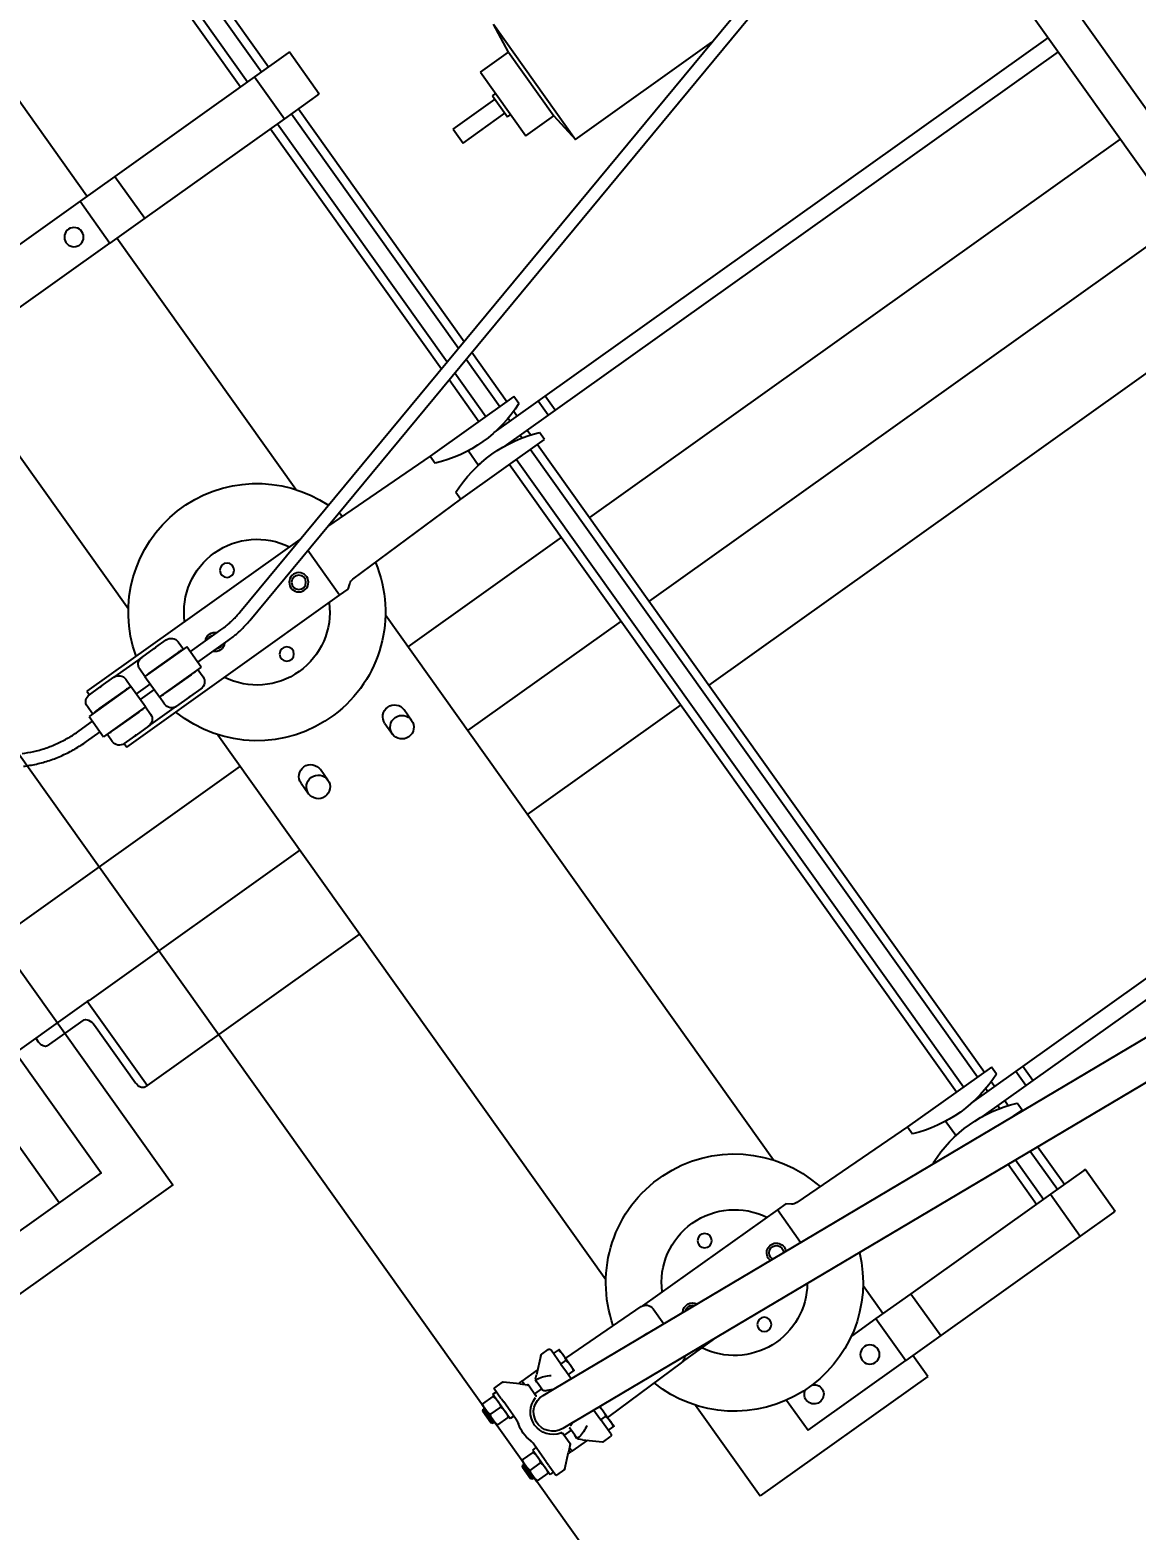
# Model space of a CAD drawing. Header units: feet. Extents: x 2321988 to 2329858, y 6722724 to 6730499.
# Drawn here: x 2326034.216 to 2326036.904, y 6726818.17 to 6726821.815 of the extents above; entities that cross this region are included whole.
import ezdxf

# ---------------------------------------------------------------- set-up
doc = ezdxf.new("R2010")
doc.units = ezdxf.units.FT
doc.header["$MEASUREMENT"] = 0
doc.header["$PDSIZE"] = 5
doc.layers.add('BESS Dimensions', color=3, linetype='Continuous')
doc.layers.add('C-BESS-EQUIPMENT', color=255, linetype='Continuous')
doc.styles.add('TG_DIMS', font='arial.ttf')
doc.dimstyles.new('TG-PROPOSED-ANNO', dxfattribs={"dimtxt": 0.1, "dimasz": 0.1, "dimexe": 0.05, "dimexo": 0.05, "dimgap": 0.02, "dimtad": 0, "dimtih": 1, "dimtoh": 1, "dimdsep": 46, "dimtxsty": 'TG_DIMS', "dimcen": 0, "dimclrd": 256, "dimclre": 256, "dimclrt": 256, "dimaunit": 1, "dimadec": 6, "dimazin": 2, "dimtfac": 1, "dimtofl": 0, "dimtmove": 1, "dimatfit": 3, "dimfxl": 1, "dimtolj": 1, "dimtzin": 0, "dimarcsym": 0})

# ---------------------------------------------------------------- blocks, each defined once
blk = doc.blocks.new('Midpoint Site Plan$0$GA 34.5kV 10MVAR Cap Bank top')
at = {"color": 0}
for p, q in [((-60.94, 41.323), (-66.94, 41.323)), ((-66.94, 38.073), (-66.94, 41.323)), ((-60.94, 41.323), (-60.94, 40.573)), ((-64.69, 39.497), (-64.69, 40.573)), ((-64.69, 40.573), (-61.19, 40.573)), ((-59.94, 40.573), (-61.19, 40.573)), ((-61.19, 39.073), (-61.19, 40.573)), ((-59.94, 39.073), (-59.94, 40.573)), ((-54.94, 40.573), (-59.94, 40.573)), ((-53.742, 40.573), (-54.94, 40.573)), ((-54.94, 39.073), (-54.94, 40.573)), ((-53.742, 40.573), (-53.69, 40.573)), ((-53.69, 39.073), (-53.69, 40.573)), ((-70.11, 36.415), (-36.688, 39.209)), ((-61.19, 39.073), (-62.069, 39.073)), ((-59.94, 39.073), (-61.19, 39.073)), ((-60.94, 39.073), (-60.94, 38.073)), ((-54.94, 39.073), (-59.94, 39.073)), ((-55.44, 37.641), (-55.44, 39.073)), ((-55.19, 37.662), (-55.19, 39.073)), ((-53.742, 39.073), (-54.94, 39.073)), ((-54.69, 37.704), (-54.69, 39.073)), ((-54.44, 37.725), (-54.44, 39.073)), ((-53.69, 39.073), (-53.742, 39.073)), ((-70.016, 35.294), (-36.594, 38.088)), ((-72.003, 37.198), (-72.003, 37.01)), ((-71.97, 37.198), (-71.598, 37.198)), ((-71.565, 36.389), (-71.565, 37.257)), ((-71.44, 37.257), (-71.565, 37.257)), ((-71.44, 37.028), (-71.44, 37.37)), ((-71.14, 37.385), (-71.424, 37.385)), ((-71.14, 37.385), (-71.14, 37.385)), ((-71.119, 37.377), (-70.751, 37.045)), ((-70.206, 36.982), (-69.77, 37.369)), ((-69.77, 37.369), (-69.77, 37.369)), ((-69.729, 37.385), (-69.502, 37.385)), ((-69.729, 37.385), (-69.729, 37.385)), ((-69.44, 37.323), (-69.44, 36.823)), ((-69.44, 37.198), (-69.266, 37.198)), ((-69.232, 37.01), (-69.232, 37.198)), ((-72.096, 37.026), (-72.05, 37.073)), ((-72.096, 36.62), (-72.096, 37.026)), ((-72.05, 37.073), (-72.05, 36.573)), ((-72.003, 37.073), (-72.05, 37.073)), ((-72.003, 37.01), (-72.003, 36.635)), ((-71.97, 36.823), (-71.598, 36.823)), ((-71.44, 37.028), (-71.44, 37.002)), ((-71.44, 36.891), (-71.44, 37.002)), ((-71.44, 36.891), (-71.44, 36.691)), ((-70.876, 37.158), (-70.871, 37.154)), ((-70.846, 36.894), (-70.846, 36.894)), ((-70.784, 37.075), (-70.654, 37.08)), ((-70.575, 36.887), (-70.751, 37.045)), ((-70.654, 37.08), (-70.654, 36.958)), ((-70.096, 37.08), (-70.654, 37.08)), ((-70.654, 36.94), (-70.654, 36.94)), ((-70.654, 36.869), (-70.654, 36.869)), ((-70.565, 36.862), (-70.565, 36.864)), ((-70.565, 36.862), (-70.565, 36.862)), ((-70.565, 36.861), (-70.565, 36.862)), ((-70.565, 36.517), (-70.565, 36.861)), ((-70.315, 36.857), (-70.315, 36.805)), ((-70.315, 36.805), (-70.315, 36.741)), ((-70.315, 36.741), (-70.315, 36.581)), ((-70.206, 36.982), (-70.294, 36.904)), ((-70.034, 37.08), (-70.034, 37.08)), ((-69.44, 36.823), (-69.266, 36.823)), ((-69.44, 36.552), (-69.44, 36.823)), ((-69.232, 36.635), (-69.232, 37.01)), ((-69.19, 36.88), (-69.232, 36.881)), ((-66.56, 36.828), (-69.19, 36.88)), ((-66.515, 36.823), (-65.23, 36.823)), ((-72.096, 36.62), (-72.05, 36.573)), ((-72.003, 36.573), (-72.05, 36.573)), ((-72.003, 36.635), (-72.003, 36.448)), ((-71.97, 36.448), (-71.598, 36.448)), ((-71.565, 36.389), (-71.44, 36.389)), ((-71.44, 36.691), (-71.44, 36.26)), ((-70.315, 36.565), (-70.565, 36.565)), ((-70.11, 36.415), (-70.487, 36.383)), ((-70.315, 36.581), (-70.315, 36.517)), ((-69.44, 36.471), (-69.44, 36.552)), ((-69.232, 36.488), (-69.232, 36.635)), ((-57.19, 36.342), (-57.19, 36.366)), ((-54.488, 36.592), (-54.19, 36.592)), ((-54.44, 36.592), (-54.44, 36.596)), ((-54.19, 36.592), (-54.19, 36.342)), ((-61.69, 35.99), (-61.69, 34.823)), ((-56.19, 36.081), (-56.19, 36.073)), ((-56.116, 36.073), (-56.19, 36.073)), ((-56.19, 35.573), (-56.19, 36.073)), ((-53.69, 36.073), (-55.264, 36.073)), ((-55.19, 36.073), (-55.19, 36.081)), ((-54.69, 36.073), (-54.69, 36.177)), ((-54.44, 36.073), (-54.44, 36.25)), ((-53.69, 36.073), (-53.69, 35.573)), ((-53.44, 36.073), (-53.69, 36.073)), ((-33.19, 36.073), (-53.44, 36.073)), ((-53.44, 36.073), (-53.44, 35.573)), ((-66.315, 35.068), (-66.315, 35.603)), ((-56.19, 35.573), (-56.19, 35.564)), ((-56.19, 35.573), (-56.116, 35.573)), ((-55.264, 35.573), (-53.69, 35.573)), ((-55.19, 35.564), (-55.19, 35.573)), ((-54.69, 35.468), (-54.69, 35.573)), ((-54.44, 35.395), (-54.44, 35.573)), ((-53.69, 35.573), (-53.44, 35.573)), ((-53.44, 35.573), (-33.19, 35.573)), ((-72.096, 35.026), (-72.05, 35.073)), ((-72.096, 34.62), (-72.096, 35.026)), ((-72.05, 35.073), (-72.05, 34.573)), ((-72.003, 35.073), (-72.05, 35.073)), ((-72.003, 35.198), (-72.003, 35.01)), ((-72.003, 35.01), (-72.003, 34.635)), ((-71.97, 35.198), (-71.598, 35.198)), ((-71.565, 34.389), (-71.565, 35.257)), ((-71.44, 35.257), (-71.565, 35.257)), ((-71.44, 35.385), (-71.44, 34.955)), ((-70.565, 34.802), (-70.565, 35.129)), ((-70.315, 35.08), (-70.565, 35.08)), ((-70.393, 35.262), (-70.016, 35.294)), ((-70.315, 35.129), (-70.315, 35.064)), ((-70.315, 35.064), (-70.315, 34.904)), ((-69.44, 35.094), (-69.44, 35.342)), ((-69.44, 35.198), (-69.266, 35.198)), ((-69.44, 34.823), (-69.44, 35.094)), ((-69.232, 35.01), (-69.232, 35.198)), ((-69.232, 34.635), (-69.232, 35.01)), ((-57.19, 35.054), (-61.105, 34.979)), ((-57.19, 35.054), (-57.19, 35.304)), ((-54.19, 35.054), (-57.19, 35.054)), ((-55.44, 12.592), (-55.44, 35.054)), ((-55.19, 12.592), (-55.19, 35.054)), ((-54.69, 12.592), (-54.69, 35.054)), ((-54.44, 12.592), (-54.44, 35.054)), ((-54.19, 35.304), (-54.19, 35.054)), ((-72.096, 34.62), (-72.05, 34.573)), ((-72.003, 34.573), (-72.05, 34.573)), ((-72.003, 34.635), (-72.003, 34.448)), ((-71.97, 34.823), (-71.598, 34.823)), ((-71.44, 34.955), (-71.44, 34.754)), ((-71.44, 34.643), (-71.44, 34.754)), ((-71.44, 34.643), (-71.44, 34.617)), ((-71.44, 34.276), (-71.44, 34.617)), ((-70.751, 34.6), (-71.119, 34.268)), ((-70.784, 34.57), (-70.654, 34.565)), ((-70.751, 34.6), (-70.575, 34.758)), ((-70.654, 34.776), (-70.654, 34.776)), ((-70.654, 34.759), (-70.654, 34.759)), ((-70.654, 34.706), (-70.654, 34.706)), ((-70.654, 34.687), (-70.654, 34.565)), ((-70.096, 34.565), (-70.654, 34.565)), ((-70.565, 34.801), (-70.565, 34.802)), ((-70.565, 34.798), (-70.565, 34.801)), ((-70.565, 34.782), (-70.565, 34.798)), ((-70.315, 34.904), (-70.315, 34.84)), ((-70.315, 34.84), (-70.315, 34.788)), ((-70.294, 34.742), (-70.206, 34.663)), ((-69.77, 34.276), (-70.206, 34.663)), ((-70.034, 34.565), (-70.034, 34.565)), ((-69.44, 34.823), (-69.266, 34.823)), ((-69.44, 34.823), (-69.44, 34.323)), ((-69.232, 34.764), (-69.19, 34.765)), ((-69.232, 34.448), (-69.232, 34.635)), ((-69.19, 34.765), (-66.56, 34.818)), ((-61.69, 34.823), (-66.515, 34.823)), ((-61.386, 34.823), (-61.69, 34.823)), ((-61.255, 34.925), (-61.386, 34.823)), ((-71.97, 34.448), (-71.598, 34.448)), ((-71.565, 34.389), (-71.44, 34.389)), ((-71.14, 34.26), (-71.424, 34.26)), ((-71.14, 34.26), (-71.14, 34.26)), ((-71.14, 34.26), (-71.14, 34.26)), ((-70.872, 34.491), (-70.876, 34.487)), ((-69.729, 34.26), (-69.502, 34.26)), ((-69.44, 34.448), (-69.266, 34.448)), ((-66.94, 14.073), (-66.94, 33.573)), ((-60.94, 33.573), (-60.94, 14.073)), ((-35.431, -29.332), (-35.431, 29.322)), ((-34.306, -29.332), (-34.306, 29.322)), ((-74.632, 21.2), (-74.556, 21.2)), ((-66.94, 21.2), (-74.556, 21.2)), ((-74.556, 21.2), (-74.556, 18.2)), ((-55.44, 21.2), (-60.94, 21.2)), ((-35.431, 21.2), (-54.44, 21.2)), ((-74.786, 18.885), (-74.786, 20.95)), ((-76.247, 18.575), (-74.977, 18.575)), ((-74.593, 18.2), (-95.19, 18.2)), ((-76.401, 18.2), (-76.401, 18.325)), ((-74.556, 18.2), (-74.593, 18.2)), ((-74.494, 18.2), (-74.556, 18.2)), ((-66.94, 18.2), (-74.494, 18.2)), ((-55.44, 18.2), (-60.94, 18.2)), ((-35.431, 18.2), (-54.44, 18.2)), ((-65.784, 16.635), (-65.784, 17.01)), ((-65.096, 17.01), (-65.096, 16.635)), ((-62.784, 16.635), (-62.784, 17.01)), ((-62.096, 17.01), (-62.096, 16.635)), ((-66.94, 15.2), (-81.669, 15.2)), ((-55.44, 15.2), (-60.94, 15.2)), ((-35.431, 15.2), (-54.44, 15.2)), ((-69.315, 12.698), (-69.315, 12.823)), ((-69.315, 12.823), (-61.69, 12.823)), ((-68.944, 12.698), (-69.315, 12.698)), ((-68.944, 12.698), (-68.888, 12.698)), ((-68.44, 12.698), (-68.888, 12.698)), ((-68.44, 12.698), (-67.44, 12.698)), ((-66.992, 12.698), (-67.44, 12.698)), ((-66.992, 12.698), (-66.936, 12.698)), ((-66.565, 12.698), (-66.936, 12.698)), ((-61.69, 12.823), (-61.386, 12.823)), ((-61.69, 12.823), (-61.69, 11.219)), ((-61.386, 12.823), (-61.255, 12.72)), ((-69.565, 12.448), (-69.565, 12.185)), ((-68.19, 12.185), (-68.19, 12.448)), ((-67.69, 12.448), (-67.69, 12.185)), ((-66.315, 12.185), (-66.315, 12.448)), ((-61.105, 12.667), (-57.19, 12.592)), ((-57.19, 12.342), (-57.19, 12.592)), ((-57.19, 12.592), (-54.19, 12.592)), ((-54.44, 12.073), (-54.44, 12.25)), ((-54.19, 12.592), (-54.19, 12.342)), ((-70.172, 12.01), (-69.69, 12.01)), ((-69.69, 11.46), (-69.69, 12.185)), ((-68.19, 12.185), (-69.69, 12.185)), ((-68.44, 12.198), (-69.315, 12.198)), ((-68.19, 12.185), (-68.19, 11.46)), ((-67.69, 11.919), (-68.19, 11.919)), ((-67.69, 11.46), (-67.69, 12.185)), ((-66.19, 12.185), (-67.69, 12.185)), ((-66.565, 12.198), (-67.44, 12.198)), ((-66.19, 12.185), (-66.19, 11.46)), ((-66.19, 12.01), (-65.097, 12.01)), ((-64.249, 11.9), (-35.431, 4.234)), ((-56.19, 12.081), (-56.19, 12.073)), ((-56.116, 12.073), (-56.19, 12.073)), ((-56.19, 11.573), (-56.19, 12.073)), ((-53.69, 12.073), (-55.264, 12.073)), ((-55.19, 12.073), (-55.19, 12.081)), ((-54.69, 12.073), (-54.69, 12.177)), ((-53.69, 12.073), (-53.69, 11.573)), ((-53.44, 12.073), (-53.69, 12.073)), ((-35.431, 12.073), (-53.44, 12.073)), ((-53.44, 12.073), (-53.44, 11.573)), ((-70.172, 11.635), (-69.69, 11.635)), ((-68.19, 11.46), (-69.69, 11.46)), ((-69.565, 11.46), (-69.565, 11.198)), ((-68.44, 11.448), (-69.315, 11.448)), ((-68.19, 11.727), (-67.69, 11.727)), ((-68.19, 11.198), (-68.19, 11.46)), ((-66.19, 11.46), (-67.69, 11.46)), ((-67.69, 11.46), (-67.69, 11.198)), ((-66.565, 11.448), (-67.44, 11.448)), ((-66.315, 11.198), (-66.315, 11.46)), ((-66.19, 11.635), (-65.097, 11.635)), ((-64.346, 11.537), (-35.431, 3.846)), ((-56.19, 11.573), (-56.19, 11.564)), ((-56.19, 11.573), (-56.116, 11.573)), ((-55.264, 11.573), (-53.69, 11.573)), ((-55.19, 11.564), (-55.19, 11.573)), ((-54.69, 11.468), (-54.69, 11.573)), ((-54.44, 11.395), (-54.44, 11.573)), ((-53.69, 11.573), (-53.44, 11.573)), ((-53.44, 11.573), (-35.431, 11.573)), ((-69.315, 10.823), (-69.315, 10.948)), ((-69.315, 10.948), (-68.944, 10.948)), ((-68.888, 10.948), (-68.944, 10.948)), ((-68.888, 10.948), (-68.44, 10.948)), ((-67.44, 10.948), (-68.44, 10.948)), ((-67.44, 10.948), (-66.992, 10.948)), ((-66.936, 10.948), (-66.992, 10.948)), ((-66.936, 10.948), (-66.565, 10.948)), ((-57.19, 11.054), (-60.809, 10.984)), ((-57.19, 11.054), (-57.19, 11.304)), ((-54.19, 11.054), (-57.19, 11.054)), ((-55.44, 9.556), (-55.44, 11.054)), ((-55.19, 9.49), (-55.19, 11.054)), ((-54.69, 9.357), (-54.69, 11.054)), ((-54.44, 9.29), (-54.44, 11.054)), ((-54.19, 11.304), (-54.19, 11.054)), ((-61.69, 10.823), (-69.315, 10.823)), ((-61.69, 10.831), (-61.69, 10.823)), ((-61.66, 10.823), (-61.69, 10.823)), ((-66.94, -9.927), (-66.94, 9.573)), ((-60.94, 9.573), (-60.94, 0.573)), ((-55.44, 0.573), (-55.44, 9.168)), ((-55.19, 0.573), (-55.19, 9.102)), ((-54.69, 0.573), (-54.69, 8.969)), ((-54.44, 0.573), (-54.44, 8.902)), ((-48.491, 5.063), (-48.375, 5.99)), ((-48.375, 1.86), (-48.375, 5.99)), ((-48.375, 5.99), (-43.491, 5.99)), ((-49.491, 2.788), (-49.491, 5.063)), ((-49.491, 5.063), (-48.491, 5.063)), ((-48.491, 2.788), (-48.491, 5.063)), ((-51.109, 3.675), (-51.109, 4.175)), ((-51.109, 4.175), (-49.609, 4.175)), ((-49.609, 3.551), (-49.609, 4.3)), ((-49.609, 4.3), (-49.491, 4.3)), ((-51.109, 3.675), (-49.609, 3.675)), ((-49.609, 3.551), (-49.491, 3.551)), ((-49.491, 2.788), (-48.491, 2.788)), ((-48.491, 2.788), (-48.375, 1.86)), ((-64.69, 0.573), (-61.19, 0.573)), ((-59.94, 0.573), (-61.19, 0.573)), ((-61.19, -0.927), (-61.19, 0.573)), ((-59.94, -0.927), (-59.94, 0.573)), ((-54.94, 0.573), (-59.94, 0.573)), ((-53.742, 0.573), (-54.94, 0.573)), ((-54.94, -0.927), (-54.94, 0.573)), ((-53.742, 0.573), (-53.69, 0.573)), ((-53.69, -0.927), (-53.69, 0.573)), ((-61.19, -0.927), (-64.69, -0.927)), ((-59.94, -0.927), (-61.19, -0.927)), ((-60.94, -0.927), (-60.94, -9.927)), ((-54.94, -0.927), (-59.94, -0.927)), ((-55.44, -11.408), (-55.44, -0.927)), ((-55.19, -11.408), (-55.19, -0.927)), ((-53.742, -0.927), (-54.94, -0.927)), ((-54.69, -11.408), (-54.69, -0.927)), ((-54.44, -11.408), (-54.44, -0.927)), ((-53.69, -0.927), (-53.742, -0.927))]:
    blk.add_line(p, q, dxfattribs=at)
for centre, radius in [((-61.94, 39.823), 0.281), ((-63.94, 37.323), 0.209), ((-63.94, 34.323), 0.209), ((-63.94, 13.323), 0.209), ((-62.44, 11.823), 0.281), ((-62.44, 11.823), 0.209), ((-63.94, 10.323), 0.209), ((-61.94, -0.177), 0.281)]:
    blk.add_circle(centre, radius, dxfattribs=at)
for centre, radius, start, end in [((-63.94, 39.823), 0.281, 296.2332, 243.7668), ((-63.94, 35.823), 3.75, 21.9005, 164.1429), ((-63.94, 35.823), 2.125, 36.0798, 151.9275), ((-71.424, 37.37), 0.0156, 90, 180), ((-69.502, 37.323), 0.0625, 0, 90), ((-70.252, 36.857), 0.0625, 131.6335, 180), ((-70.252, 36.805), 0.0625, 79.1931, 180), ((-70.44, 35.823), 1.062, 57.3631, 79.1931), ((-66.565, 36.578), 0.25, 36.919, 88.8542), ((-70.44, 35.823), 0.656, 105.1217, 254.8783), ((-70.44, 35.823), 0.563, 94.7788, 274.7788), ((-70.627, 36.517), 0.0625, 285.1217, 0), ((-70.252, 36.517), 0.0625, 180, 254.8783), ((-70.44, 35.823), 0.656, 63.7761, 74.8783), ((-55.69, 40.05), 4, 247.9757, 292.0243), ((-70.44, 35.823), 1.063, 163.7398, 196.2602), ((-62.44, 35.823), 0.281, 163.0621, 26.4955), ((-62.44, 35.823), 0.209, 154.8661, 34.6916), ((-66.94, 35.823), 0.281, 259.1999, 290.3578), ((-66.94, 35.823), 0.281, 259.3837, 290.1739), ((-65.44, 35.823), 0.281, 216.0713, 333.4864), ((-65.44, 35.823), 0.209, 229.207, 320.3506), ((-55.69, 31.596), 4, 67.9757, 112.0243), ((-70.627, 35.129), 0.0625, 0, 74.8783), ((-70.252, 35.129), 0.0625, 105.1217, 180), ((-70.44, 35.823), 0.656, 285.1217, 305.7815), ((-63.94, 35.823), 3.75, 195.8571, 347.2399), ((-66.565, 35.068), 0.25, 271.1458, 0), ((-70.252, 34.84), 0.0625, 180, 280.8069), ((-70.252, 34.788), 0.0625, 180, 228.3665), ((-70.44, 35.823), 1.063, 280.8069, 302.6369), ((-63.94, 35.823), 2.125, 208.0725, 331.9275), ((-61.101, 34.729), 0.25, 91.0951, 128.1446), ((-71.424, 34.276), 0.0156, 180, 270), ((-69.502, 34.323), 0.0625, 270, 0), ((-65.44, 17.01), 0.344, 0, 180), ((-62.44, 17.01), 0.344, 0, 180), ((-65.44, 17.01), 0.344, 180, 0), ((-65.44, 16.635), 0.344, 180, 0), ((-62.44, 17.01), 0.344, 180, 0), ((-62.44, 16.635), 0.344, 180, 0), ((-63.94, 11.823), 3.75, 12.7601, 164.534), ((-63.94, 11.823), 2.125, 28.0725, 151.9275), ((-69.315, 12.448), 0.25, 90, 180), ((-68.44, 12.448), 0.25, 0, 90), ((-67.44, 12.448), 0.25, 90, 180), ((-66.565, 12.448), 0.25, 0, 90), ((-61.101, 12.917), 0.25, 231.8554, 268.9049), ((-55.69, 16.05), 4, 247.9757, 292.0243), ((-65.44, 11.823), 0.281, 41.8559, 138.1441), ((-65.44, 11.823), 0.209, 64.0637, 115.9363), ((-65.44, 11.823), 0.281, 221.8559, 318.1441), ((-65.44, 11.823), 0.209, 244.0637, 295.9363), ((-55.69, 7.596), 4, 67.9757, 112.0243), ((-69.315, 11.198), 0.25, 180, 270), ((-68.44, 11.198), 0.25, 270, 0), ((-67.44, 11.198), 0.25, 180, 270), ((-66.565, 11.198), 0.25, 270, 0), ((-63.94, 11.823), 3.75, 345.0244, 347.2399), ((-63.94, 11.823), 3.75, 195.466, 339.2848), ((-63.94, 11.823), 2.125, 208.0725, 331.9275)]:
    blk.add_arc(centre, radius, start, end, dxfattribs=at)
for centre, major_axis in [((-74.632, 20.95), (0, 0.25)), ((-74.977, 18.885), (0, -0.31)), ((-76.247, 18.325), (0, 0.25))]:
    blk.add_ellipse(centre, major_axis=major_axis, ratio=0.615217, start_param=0, end_param=1.570796, dxfattribs=at)
for points, weights in [([(-71.97, 37.198), (-72.003, 37.097), (-72.003, 37.01)], [1, 1.0379548493, 1]), ([(-72.003, 37.198), (-72.003, 37.198), (-71.97, 37.198)], [1, 1.0379548493, 1]), ([(-71.565, 37.01), (-71.565, 37.097), (-71.598, 37.198)], [1, 1.0379548493, 1]), ([(-71.598, 37.198), (-71.565, 37.198), (-71.565, 37.198)], [1, 1.0379548493, 1]), ([(-69.266, 37.198), (-69.232, 37.198), (-69.232, 37.198)], [1, 1.0379548493, 1]), ([(-69.232, 37.01), (-69.232, 37.097), (-69.266, 37.198)], [1, 1.0379548493, 1]), ([(-72.003, 37.01), (-72.003, 36.923), (-71.97, 36.823)], [1, 1.0379548493, 1]), ([(-71.97, 36.823), (-72.003, 36.722), (-72.003, 36.635)], [1, 1.0379548493, 1]), ([(-71.598, 36.823), (-71.565, 36.923), (-71.565, 37.01)], [1, 1.0379548493, 1]), ([(-71.565, 36.635), (-71.565, 36.722), (-71.598, 36.823)], [1, 1.0379548493, 1]), ([(-69.266, 36.823), (-69.232, 36.923), (-69.232, 37.01)], [1, 1.0379548493, 1]), ([(-69.232, 36.635), (-69.232, 36.722), (-69.266, 36.823)], [1, 1.0379548493, 1]), ([(-72.003, 36.635), (-72.003, 36.548), (-71.97, 36.448)], [1, 1.0379548493, 1]), ([(-71.97, 36.448), (-72.003, 36.448), (-72.003, 36.448)], [1, 1.0379548493, 1]), ([(-71.598, 36.448), (-71.565, 36.548), (-71.565, 36.635)], [1, 1.0379548493, 1]), ([(-71.565, 36.448), (-71.565, 36.448), (-71.598, 36.448)], [1, 1.0379548493, 1]), ([(-69.254, 36.486), (-69.232, 36.564), (-69.232, 36.635)], [1.01172961607, 1.03070537167, 1]), ([(-71.97, 35.198), (-72.003, 35.097), (-72.003, 35.01)], [1, 1.0379548493, 1]), ([(-72.003, 35.198), (-72.003, 35.198), (-71.97, 35.198)], [1, 1.0379548493, 1]), ([(-72.003, 35.01), (-72.003, 34.923), (-71.97, 34.823)], [1, 1.0379548493, 1]), ([(-71.565, 35.01), (-71.565, 35.097), (-71.598, 35.198)], [1, 1.0379548493, 1]), ([(-71.598, 35.198), (-71.565, 35.198), (-71.565, 35.198)], [1, 1.0379548493, 1]), ([(-71.598, 34.823), (-71.565, 34.923), (-71.565, 35.01)], [1, 1.0379548493, 1]), ([(-69.266, 35.198), (-69.232, 35.198), (-69.232, 35.198)], [1, 1.0379548493, 1]), ([(-69.232, 35.01), (-69.232, 35.097), (-69.266, 35.198)], [1, 1.0379548493, 1]), ([(-69.266, 34.823), (-69.232, 34.923), (-69.232, 35.01)], [1, 1.0379548493, 1]), ([(-71.97, 34.823), (-72.003, 34.722), (-72.003, 34.635)], [1, 1.0379548493, 1]), ([(-72.003, 34.635), (-72.003, 34.548), (-71.97, 34.448)], [1, 1.0379548493, 1]), ([(-71.565, 34.635), (-71.565, 34.722), (-71.598, 34.823)], [1, 1.0379548493, 1]), ([(-71.598, 34.448), (-71.565, 34.548), (-71.565, 34.635)], [1, 1.0379548493, 1]), ([(-69.232, 34.635), (-69.232, 34.722), (-69.266, 34.823)], [1, 1.0379548493, 1]), ([(-69.266, 34.448), (-69.232, 34.548), (-69.232, 34.635)], [1, 1.0379548493, 1]), ([(-71.97, 34.448), (-72.003, 34.448), (-72.003, 34.448)], [1, 1.0379548493, 1]), ([(-71.565, 34.448), (-71.565, 34.448), (-71.598, 34.448)], [1, 1.0379548493, 1]), ([(-69.232, 34.448), (-69.232, 34.448), (-69.266, 34.448)], [1, 1.0379548493, 1])]:
    blk.add_rational_spline(points, weights, degree=2, dxfattribs=at)
for points, knots in [([(-71.14, 37.385), (-71.136, 37.385), (-71.133, 37.385), (-71.126, 37.383), (-71.123, 37.381), (-71.12, 37.379), (-71.12, 37.378), (-71.119, 37.378), (-71.119, 37.378), (-71.119, 37.378), (-71.119, 37.378), (-71.119, 37.377), (-71.119, 37.377), (-71.119, 37.377), (-71.119, 37.377), (-71.119, 37.377), (-71.119, 37.377), (-71.119, 37.377), (-71.119, 37.377), (-71.119, 37.377)], [0, 0, 0, 0, 0.02565816, 0.02565816, 0.0510396, 0.0510396, 0.05449307, 0.05449307, 0.05622275, 0.05622275, 0.05708798, 0.05708798, 0.05752071, 0.05752071, 0.05773729, 0.05773729, 0.05784602, 0.05784602, 0.05795664, 0.05795664, 0.05795664, 0.05795664]), ([(-69.77, 37.369), (-69.77, 37.369), (-69.77, 37.37), (-69.77, 37.37), (-69.77, 37.37), (-69.77, 37.37), (-69.77, 37.37), (-69.769, 37.371), (-69.769, 37.371), (-69.767, 37.373), (-69.765, 37.374), (-69.759, 37.378), (-69.753, 37.381), (-69.742, 37.384), (-69.735, 37.385), (-69.729, 37.385)], [0, 0, 0, 0, 0.0004047, 0.0004047, 0.0009472, 0.0009472, 0.0025742, 0.0025742, 0.0074553, 0.0074553, 0.0221123, 0.0221123, 0.0664647, 0.0664647, 0.1148731, 0.1148731, 0.1148731, 0.1148731]), ([(-69.77, 37.369), (-69.77, 37.369), (-69.77, 37.37), (-69.77, 37.37), (-69.77, 37.37), (-69.77, 37.37), (-69.77, 37.37), (-69.769, 37.37), (-69.769, 37.37), (-69.768, 37.372), (-69.767, 37.372), (-69.763, 37.375), (-69.759, 37.377), (-69.75, 37.382), (-69.743, 37.384), (-69.734, 37.385), (-69.731, 37.385), (-69.729, 37.385)], [0, 0, 0, 0, 0.00041, 0.00041, 0.000773, 0.000773, 0.0018619, 0.0018619, 0.0051283, 0.0051283, 0.0149314, 0.0149314, 0.0444521, 0.0444521, 0.096203, 0.096203, 0.1149876, 0.1149876, 0.1149876, 0.1149876]), ([(-70.565, 36.867), (-70.566, 36.873), (-70.568, 36.881), (-70.575, 36.887), (-70.575, 36.887), (-70.575, 36.887)], [0, 0, 0, 0, 0.1461976, 0.1461976, 0.1467871, 0.1467871, 0.1467871, 0.1467871]), ([(-70.581, 36.475), (-70.585, 36.47), (-70.59, 36.466), (-70.597, 36.462), (-70.599, 36.461), (-70.602, 36.459), (-70.603, 36.459), (-70.605, 36.458), (-70.606, 36.458), (-70.607, 36.458)], [0, 0, 0, 0, 0.05061256, 0.05061256, 0.06848197, 0.06848197, 0.07752895, 0.07752895, 0.08633885, 0.08633885, 0.08633885, 0.08633885]), ([(-71.452, 36.152), (-71.452, 36.151), (-71.452, 36.15), (-71.453, 36.147), (-71.454, 36.141), (-71.457, 36.133), (-71.459, 36.125), (-71.46, 36.12)], [-0.08775565, -0.08775565, -0.08775565, -0.08775565, -0.08148739, -0.072085, -0.06268261, -0.03760956, 0, 0, 0, 0]), ([(-71.46, 35.525), (-71.459, 35.521), (-71.457, 35.513), (-71.454, 35.504), (-71.453, 35.499), (-71.452, 35.496), (-71.452, 35.494), (-71.452, 35.494)], [0, 0, 0, 0, 0.037612, 0.06268666, 0.07208966, 0.08149266, 0.08776133, 0.08776133, 0.08776133, 0.08776133]), ([(-70.576, 35.164), (-70.572, 35.159), (-70.569, 35.153), (-70.567, 35.145), (-70.566, 35.142), (-70.566, 35.139), (-70.566, 35.138), (-70.565, 35.136), (-70.565, 35.135), (-70.565, 35.133)], [0, 0, 0, 0, 0.05078883, 0.05078883, 0.06997484, 0.06997484, 0.07970342, 0.07970342, 0.08947015, 0.08947015, 0.08947015, 0.08947015]), ([(-70.596, 34.752), (-70.592, 34.752), (-70.588, 34.752), (-70.584, 34.754), (-70.58, 34.755), (-70.577, 34.757), (-70.575, 34.759)], [-0.06449435, -0.06449435, -0.06449435, -0.06449435, -0.0313166, -0.0313166, -0.0313166, -0.00264758, -0.00264758, -0.00264758, -0.00264758]), ([(-70.575, 34.759), (-70.572, 34.762), (-70.57, 34.765), (-70.567, 34.77), (-70.566, 34.772), (-70.565, 34.777), (-70.565, 34.779), (-70.565, 34.781), (-70.565, 34.781), (-70.565, 34.782)], [0.00281637, 0.00281637, 0.00281637, 0.00281637, 0.03130176, 0.03130176, 0.0492711, 0.0492711, 0.06726045, 0.06726045, 0.06757429, 0.06757429, 0.06757429, 0.06757429]), ([(-70.575, 34.759), (-70.575, 34.759), (-70.575, 34.759), (-70.575, 34.759), (-70.575, 34.758), (-70.575, 34.758), (-70.575, 34.758), (-70.575, 34.758)], [0.0000295, 0.0000295, 0.0000295, 0.0000295, 0.00534652, 0.00534652, 0.00962445, 0.00962445, 0.01073174, 0.01073174, 0.01073174, 0.01073174]), ([(-71.119, 34.268), (-71.119, 34.268), (-71.119, 34.268), (-71.119, 34.268), (-71.119, 34.268), (-71.119, 34.268), (-71.119, 34.268), (-71.119, 34.268), (-71.119, 34.268), (-71.119, 34.268), (-71.119, 34.268), (-71.12, 34.267), (-71.121, 34.266), (-71.124, 34.264), (-71.127, 34.263), (-71.133, 34.261), (-71.136, 34.26), (-71.14, 34.26)], [0, 0, 0, 0, 0.00010275, 0.00010275, 0.00019265, 0.00019265, 0.00046226, 0.00046226, 0.00127082, 0.00127082, 0.00369667, 0.00369667, 0.01098091, 0.01098091, 0.03302266, 0.03302266, 0.05801859, 0.05801859, 0.05801859, 0.05801859]), ([(-69.729, 34.26), (-69.735, 34.26), (-69.742, 34.261), (-69.755, 34.266), (-69.761, 34.269), (-69.767, 34.273), (-69.768, 34.274), (-69.769, 34.275), (-69.769, 34.275), (-69.769, 34.275), (-69.77, 34.275), (-69.77, 34.276), (-69.77, 34.276), (-69.77, 34.276), (-69.77, 34.276), (-69.77, 34.276), (-69.77, 34.276), (-69.77, 34.276), (-69.77, 34.276), (-69.77, 34.276)], [0.00001, 0.00001, 0.00001, 0.00001, 0.0512457, 0.0512457, 0.1016653, 0.1016653, 0.1082777, 0.1082777, 0.1115891, 0.1115891, 0.1132457, 0.1132457, 0.1140748, 0.1140748, 0.1144909, 0.1144909, 0.1147015, 0.1147015, 0.1149189, 0.1149189, 0.1149189, 0.1149189]), ([(-69.729, 34.26), (-69.735, 34.26), (-69.742, 34.261), (-69.755, 34.266), (-69.761, 34.269), (-69.767, 34.273), (-69.768, 34.274), (-69.769, 34.275), (-69.769, 34.275), (-69.769, 34.275), (-69.77, 34.275), (-69.77, 34.276), (-69.77, 34.276), (-69.77, 34.276), (-69.77, 34.276), (-69.77, 34.276), (-69.77, 34.276), (-69.77, 34.276)], [0.0000616, 0.0000616, 0.0000616, 0.0000616, 0.0511949, 0.0511949, 0.1016017, 0.1016017, 0.1082321, 0.1082321, 0.1115525, 0.1115525, 0.1132134, 0.1132134, 0.1140443, 0.1140443, 0.1144605, 0.1144605, 0.1148804, 0.1148804, 0.1148804, 0.1148804]), ([(-68.888, 12.698), (-68.886, 12.698), (-68.886, 12.698), (-68.886, 12.697), (-68.886, 12.697), (-68.89, 12.696), (-68.892, 12.696), (-68.897, 12.695), (-68.901, 12.695), (-68.908, 12.695), (-68.912, 12.694), (-68.916, 12.694), (-68.919, 12.694), (-68.923, 12.695), (-68.931, 12.695), (-68.934, 12.695), (-68.94, 12.696), (-68.942, 12.696), (-68.945, 12.697), (-68.946, 12.697), (-68.946, 12.698), (-68.945, 12.698), (-68.944, 12.698)], [-0.1406269, -0.1406269, -0.1406269, -0.1406269, -0.1151044, -0.1151044, -0.0862904, -0.0862904, -0.0574763, -0.0574763, -0.0287381, -0.0287381, 0, 0, 0, 0.0287381, 0.0287381, 0.0574763, 0.0574763, 0.0862904, 0.0862904, 0.1151044, 0.1151044, 0.1406269, 0.1406269, 0.1406269, 0.1406269]), ([(-66.936, 12.698), (-66.935, 12.698), (-66.934, 12.698), (-66.934, 12.697), (-66.935, 12.697), (-66.938, 12.696), (-66.94, 12.696), (-66.946, 12.695), (-66.949, 12.695), (-66.957, 12.695), (-66.961, 12.694), (-66.964, 12.694), (-66.968, 12.694), (-66.972, 12.695), (-66.979, 12.695), (-66.983, 12.695), (-66.988, 12.696), (-66.99, 12.696), (-66.994, 12.697), (-66.994, 12.697), (-66.994, 12.698), (-66.994, 12.698), (-66.992, 12.698)], [-0.1406269, -0.1406269, -0.1406269, -0.1406269, -0.1151044, -0.1151044, -0.0862904, -0.0862904, -0.0574763, -0.0574763, -0.0287381, -0.0287381, 0, 0, 0, 0.0287381, 0.0287381, 0.0574763, 0.0574763, 0.0862904, 0.0862904, 0.1151044, 0.1151044, 0.1406269, 0.1406269, 0.1406269, 0.1406269]), ([(-72.09, 11.531), (-71.98, 11.593), (-71.864, 11.649), (-71.625, 11.751), (-71.501, 11.796), (-71.247, 11.873), (-71.117, 11.906), (-70.852, 11.958), (-70.717, 11.977), (-70.446, 12.004), (-70.309, 12.01), (-70.172, 12.01)], [0.9276192, 0.9276192, 0.9276192, 0.9276192, 1.0584561, 1.0584561, 1.1892931, 1.1892931, 1.32013, 1.32013, 1.450967, 1.450967, 1.5818039, 1.5818039, 1.5818039, 1.5818039]), ([(-69.512, 12.185), (-69.506, 12.187), (-69.5, 12.189), (-69.477, 12.194), (-69.459, 12.195), (-69.423, 12.197), (-69.402, 12.198), (-69.359, 12.198), (-69.336, 12.198), (-69.315, 12.198)], [1.2399952, 1.2399952, 1.2399952, 1.2399952, 1.3098077, 1.3098077, 1.4681572, 1.4681572, 1.6273311, 1.6273311, 1.7865049, 1.7865049, 1.7865049, 1.7865049]), ([(-68.44, 12.198), (-68.419, 12.198), (-68.396, 12.198), (-68.353, 12.198), (-68.332, 12.197), (-68.296, 12.195), (-68.278, 12.194), (-68.255, 12.189), (-68.249, 12.187), (-68.243, 12.185)], [5.3595146, 5.3595146, 5.3595146, 5.3595146, 5.5186884, 5.5186884, 5.6778622, 5.6778622, 5.8362117, 5.8362117, 5.9060242, 5.9060242, 5.9060242, 5.9060242]), ([(-67.637, 12.185), (-67.631, 12.187), (-67.625, 12.189), (-67.602, 12.194), (-67.584, 12.195), (-67.548, 12.197), (-67.527, 12.198), (-67.484, 12.198), (-67.461, 12.198), (-67.44, 12.198)], [1.2399952, 1.2399952, 1.2399952, 1.2399952, 1.3098077, 1.3098077, 1.4681572, 1.4681572, 1.6273311, 1.6273311, 1.7865049, 1.7865049, 1.7865049, 1.7865049]), ([(-66.565, 12.198), (-66.544, 12.198), (-66.521, 12.198), (-66.478, 12.198), (-66.457, 12.197), (-66.421, 12.195), (-66.403, 12.194), (-66.38, 12.189), (-66.374, 12.187), (-66.368, 12.185)], [5.3595146, 5.3595146, 5.3595146, 5.3595146, 5.5186884, 5.5186884, 5.6778622, 5.6778622, 5.8362117, 5.8362117, 5.9060242, 5.9060242, 5.9060242, 5.9060242]), ([(-65.097, 12.01), (-65.04, 12.01), (-64.983, 12.009), (-64.868, 12.003), (-64.811, 11.998), (-64.698, 11.987), (-64.641, 11.979), (-64.528, 11.961), (-64.472, 11.951), (-64.36, 11.927), (-64.305, 11.914), (-64.249, 11.9)], [1.6066373, 1.6066373, 1.6066373, 1.6066373, 1.6605803, 1.6605803, 1.7145233, 1.7145233, 1.7684663, 1.7684663, 1.8224093, 1.8224093, 1.8763523, 1.8763523, 1.8763523, 1.8763523]), ([(-71.906, 11.204), (-71.808, 11.259), (-71.705, 11.31), (-71.491, 11.4), (-71.38, 11.441), (-71.15, 11.511), (-71.032, 11.54), (-70.792, 11.587), (-70.669, 11.605), (-70.422, 11.629), (-70.297, 11.635), (-70.172, 11.635)], [0.9276192, 0.9276192, 0.9276192, 0.9276192, 1.0584561, 1.0584561, 1.1892931, 1.1892931, 1.32013, 1.32013, 1.450967, 1.450967, 1.5818039, 1.5818039, 1.5818039, 1.5818039]), ([(-69.315, 11.448), (-69.336, 11.448), (-69.359, 11.448), (-69.402, 11.448), (-69.423, 11.448), (-69.459, 11.45), (-69.477, 11.452), (-69.5, 11.457), (-69.506, 11.458), (-69.512, 11.46)], [5.3595146, 5.3595146, 5.3595146, 5.3595146, 5.5186884, 5.5186884, 5.6778622, 5.6778622, 5.8362117, 5.8362117, 5.9060242, 5.9060242, 5.9060242, 5.9060242]), ([(-68.243, 11.46), (-68.249, 11.458), (-68.255, 11.457), (-68.278, 11.452), (-68.296, 11.45), (-68.332, 11.448), (-68.353, 11.448), (-68.396, 11.448), (-68.419, 11.448), (-68.44, 11.448)], [1.2399952, 1.2399952, 1.2399952, 1.2399952, 1.3098077, 1.3098077, 1.4681572, 1.4681572, 1.6273311, 1.6273311, 1.7865049, 1.7865049, 1.7865049, 1.7865049]), ([(-67.44, 11.448), (-67.461, 11.448), (-67.484, 11.448), (-67.527, 11.448), (-67.548, 11.448), (-67.584, 11.45), (-67.602, 11.452), (-67.625, 11.457), (-67.631, 11.458), (-67.637, 11.46)], [5.3595146, 5.3595146, 5.3595146, 5.3595146, 5.5186884, 5.5186884, 5.6778622, 5.6778622, 5.8362117, 5.8362117, 5.9060242, 5.9060242, 5.9060242, 5.9060242]), ([(-66.368, 11.46), (-66.374, 11.458), (-66.38, 11.457), (-66.403, 11.452), (-66.421, 11.45), (-66.457, 11.448), (-66.478, 11.448), (-66.521, 11.448), (-66.544, 11.448), (-66.565, 11.448)], [1.2399952, 1.2399952, 1.2399952, 1.2399952, 1.3098077, 1.3098077, 1.4681572, 1.4681572, 1.6273311, 1.6273311, 1.7865049, 1.7865049, 1.7865049, 1.7865049]), ([(-65.097, 11.635), (-65.046, 11.635), (-64.996, 11.634), (-64.894, 11.629), (-64.844, 11.625), (-64.743, 11.614), (-64.693, 11.608), (-64.593, 11.592), (-64.543, 11.583), (-64.444, 11.562), (-64.395, 11.55), (-64.346, 11.537)], [1.6066373, 1.6066373, 1.6066373, 1.6066373, 1.6605803, 1.6605803, 1.7145233, 1.7145233, 1.7684663, 1.7684663, 1.8224093, 1.8224093, 1.8763523, 1.8763523, 1.8763523, 1.8763523]), ([(-68.944, 10.948), (-68.945, 10.948), (-68.946, 10.948), (-68.946, 10.948), (-68.945, 10.948), (-68.942, 10.949), (-68.94, 10.949), (-68.934, 10.95), (-68.931, 10.95), (-68.923, 10.951), (-68.919, 10.951), (-68.916, 10.951), (-68.912, 10.951), (-68.908, 10.951), (-68.901, 10.95), (-68.897, 10.95), (-68.892, 10.949), (-68.89, 10.949), (-68.886, 10.948), (-68.886, 10.948), (-68.886, 10.948), (-68.886, 10.948), (-68.888, 10.948)], [-0.1406269, -0.1406269, -0.1406269, -0.1406269, -0.1151044, -0.1151044, -0.0862904, -0.0862904, -0.0574763, -0.0574763, -0.0287381, -0.0287381, 0, 0, 0, 0.0287381, 0.0287381, 0.0574763, 0.0574763, 0.0862904, 0.0862904, 0.1151044, 0.1151044, 0.1406269, 0.1406269, 0.1406269, 0.1406269]), ([(-66.992, 10.948), (-66.994, 10.948), (-66.994, 10.948), (-66.994, 10.948), (-66.994, 10.948), (-66.99, 10.949), (-66.988, 10.949), (-66.983, 10.95), (-66.979, 10.95), (-66.972, 10.951), (-66.968, 10.951), (-66.964, 10.951), (-66.961, 10.951), (-66.957, 10.951), (-66.949, 10.95), (-66.946, 10.95), (-66.94, 10.949), (-66.938, 10.949), (-66.935, 10.948), (-66.934, 10.948), (-66.934, 10.948), (-66.935, 10.948), (-66.936, 10.948)], [-0.1406269, -0.1406269, -0.1406269, -0.1406269, -0.1151044, -0.1151044, -0.0862904, -0.0862904, -0.0574763, -0.0574763, -0.0287381, -0.0287381, 0, 0, 0, 0.0287381, 0.0287381, 0.0574763, 0.0574763, 0.0862904, 0.0862904, 0.1151044, 0.1151044, 0.1406269, 0.1406269, 0.1406269, 0.1406269])]:
    blk.add_open_spline(points, degree=3, knots=knots, dxfattribs=at)
for points in [[(-71.139, 37.385), (-71.139, 37.385), (-71.139, 37.385), (-71.139, 37.385)], [(-71.119, 37.377), (-71.119, 37.377), (-71.119, 37.377), (-71.119, 37.377)], [(-70.565, 36.864), (-70.565, 36.865), (-70.565, 36.866), (-70.565, 36.867)], [(-71.44, 36.26), (-71.44, 36.223), (-71.444, 36.187), (-71.452, 36.152)], [(-71.452, 35.494), (-71.444, 35.459), (-71.44, 35.423), (-71.44, 35.385)]]:
    blk.add_open_spline(points, degree=3, dxfattribs=at)
blk = doc.blocks.new('Midpoint Site Plan$0$SWITCH OPERATOR PLATEFORM TOP VIEW')
at = {"color": 0}
blk.add_line((-22.5, -15), (22.5, -15), dxfattribs=at)
for points in [[(-24, -18), (24, -18), (24, 18), (-24, 18)], [(-22.5, -16.5), (22.5, -16.5), (22.5, 16.5), (-22.5, 16.5)]]:
    blk.add_lwpolyline(points, close=True, dxfattribs=at)
blk = doc.blocks.new('*D110')
at = {"layer": 'BESS Dimensions', "lineweight": -2, "transparency": 16777216}
for p, q in [((2325959.3419, 6726878.5788), (2325907.9067, 6726841.9324)), ((2325917.7814, 6726836.6894), (2325957.7158, 6726780.6393)), ((2326007.7221, 6726710.4528), (2325967.7877, 6726766.5029)), ((2326060.8878, 6726736.0536), (2326009.4525, 6726699.4072))]:
    blk.add_line(p, q, dxfattribs=at)
at = {"layer": 'BESS Dimensions', "transparency": 16777216}
for points in [[(2325919.1388, 6726837.6565), (2325916.424, 6726835.7223), (2325911.9788, 6726844.8337)], [(2326009.0794, 6726711.4199), (2326006.3647, 6726709.4857), (2326013.5247, 6726702.3085)]]:
    blk.add_solid(points, dxfattribs=at)
at = {"layer": 'Defpoints', "color": 0, "transparency": 16777216}
for p in [(2325963.414, 6726881.4801), (2326064.9599, 6726738.9549), (2326013.5247, 6726702.3085)]:
    blk.add_point(p, dxfattribs=at)
at = {"layer": 'BESS Dimensions', "transparency": 16777216, "insert": (2325962.7517, 6726773.5711), "char_height": 10, "attachment_point": 5, "style": 'TG_DIMS'}
blk.add_mtext("\\A1;175'", dxfattribs=at)

msp = doc.modelspace()

# ---------------------------------------------------------------- linework, layer by layer
at = {"layer": 'C-BESS-EQUIPMENT'}
msp.add_lwpolyline([(2326030.1675, 6726825.6995), (2326039.9406, 6726832.6627), (2326046.9038, 6726822.8895), (2326037.1306, 6726815.9264)], close=True, dxfattribs=at)

# ---------------------------------------------------------------- block references
at = {"layer": 'C-BESS-EQUIPMENT', "xscale": -0.08333333333333331, "yscale": 0.08333333333333331, "zscale": 0.08333333333333331}
for name, p, rotation in [('Midpoint Site Plan$0$GA 34.5kV 10MVAR Cap Bank top', (2326038.5356, 6726824.2945), 215.4689808292026), ('Midpoint Site Plan$0$SWITCH OPERATOR PLATEFORM TOP VIEW', (2326032.1815, 6726819.7674), 125.4689808292027)]:
    msp.add_blockref(name, p, dxfattribs=dict(at, rotation=rotation))

# ---------------------------------------------------------------- dimensions: what is measured, and where the dimension line sits
at = {"layer": 'BESS Dimensions'}
dim = msp.add_aligned_dim(p1=(2325963.414, 6726881.4801), p2=(2326064.9599, 6726738.9549), distance=-63.1549, dimstyle='TG-PROPOSED-ANNO', override={"dimscale": 50, "dimpost": "'"}, dxfattribs=at)
dim.commit()
dim.dimension.update_dxf_attribs({"geometry": '*D110', "text_midpoint": (2325962.7517, 6726773.5711)})

doc.saveas('drawing.dxf')
